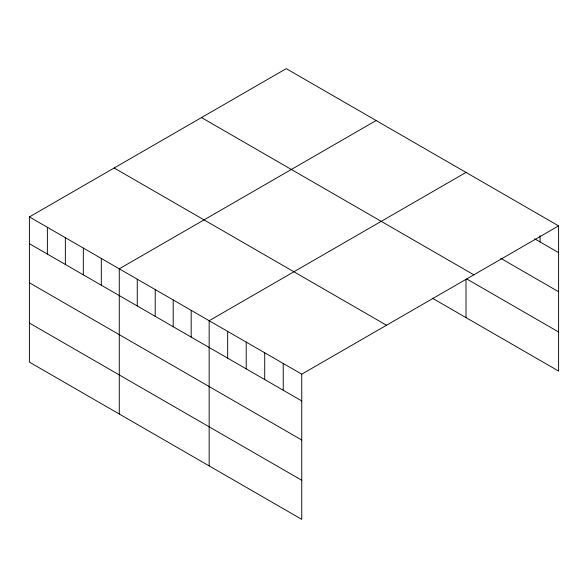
<?xml version="1.0" encoding="UTF-8"?>
<svg xmlns="http://www.w3.org/2000/svg" width="588" height="588" viewBox="0 0 588 588"><rect width="100%" height="100%" fill="white"/><g stroke="black" fill="none" stroke-linecap="round" stroke-linejoin="round"><path stroke-width="0.88" d="M558.6 225.88L301.754 374.174L301.754 519.358L29.4 362.12L29.4 216.928L286.246 68.642L558.6 225.88L558.6 371.072L432.393 298.204M376.122 120.533L119.276 268.819L119.276 414.011M465.997 172.416L209.152 320.71L209.152 465.902M534.676 238.838L558.6 252.649M500.726 258.316L558.6 291.729M201.486 117.578L473.84 274.816M466.769 278.977L558.6 331.992M114.16 167.992L386.514 325.238M29.4 216.928L301.754 374.174M29.4 243.697L301.754 400.935M29.4 282.777L301.754 440.015M29.4 323.04L301.754 480.278M540.078 235.707L540.078 241.955M465.997 279.418L465.997 317.608M283.232 363.48L283.232 390.241M264.71 352.785L264.71 379.554M246.196 342.091L246.196 368.86M227.674 331.397L227.674 358.166M191.181 310.332L191.181 337.093M173.203 299.954L173.203 326.715M155.225 289.575L155.225 316.337M137.254 279.197L137.254 305.958M101.298 258.441L101.298 285.202M83.327 248.062L83.327 274.831M65.349 237.684L65.349 264.453M47.378 227.306L47.378 254.075"/></g></svg>
